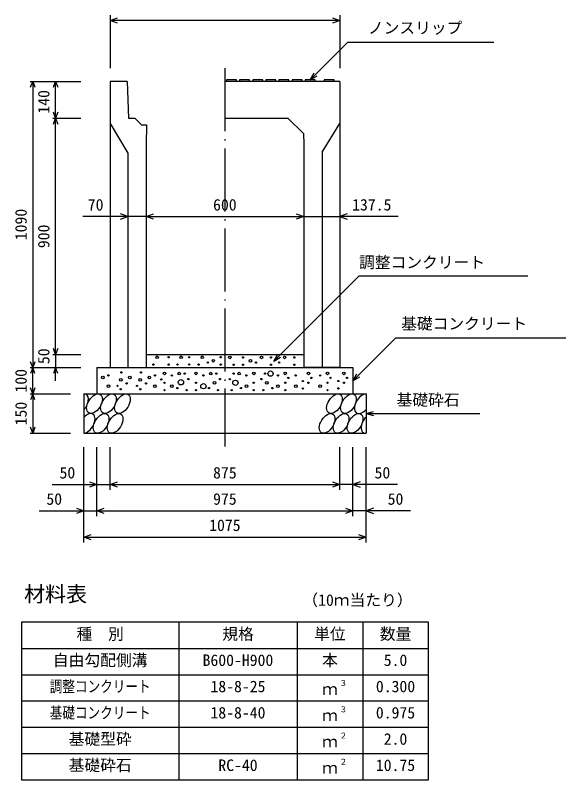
# Model space of a CAD drawing. Units: millimetres, scale not verified. Extents: x -16800 to 16800, y -5940 to 5940.
# Drawn here: x 11883 to 13980, y 915 to 3826 of the extents above; entities that cross this region are included whole.
import ezdxf
from ezdxf.enums import TextEntityAlignment as Align

# ---------------------------------------------------------------- set-up
doc = ezdxf.new("R2010")
doc.units = ezdxf.units.MM
doc.header["$LTSCALE"] = 20
doc.linetypes.add('LONG_DASHED_DOTTED', pattern=[15.25, 12, -1.5, 0.25, -1.5])
for name, color, linetype, lineweight in [('0-0_DIM', 7, 'Continuous', 25), ('0-2_HATCH', 6, 'Continuous', 25), ('0-3_HYO', 3, 'Continuous', 25), ('0-4_HYO2', 4, 'Continuous', 25), ('0-5_OUTLINE', 3, 'Continuous', 25), ('0-6_TXT', 7, 'Continuous', 25)]:
    doc.layers.add(name, color=color, linetype=linetype, lineweight=lineweight)
doc.styles.add('ＭＳ ゴシック', font='')
doc.styles.get('ＭＳ ゴシック').set_extended_font_data('MS Gothic')

msp = doc.modelspace()

# ---------------------------------------------------------------- linework, layer by layer
at = {"layer": '0-0_DIM'}
for p, q in [((12244.28, 3826.41), (12244.28, 3624.66)), ((13119.28, 3826.41), (13119.28, 3624.66)), ((13119.28, 3806.41), (12244.28, 3806.41)), ((13006.78, 3581.16), (13148.99, 3723.38)), ((13705.88, 3723.38), (13148.99, 3723.38)), ((13006.78, 3581.16), (13021.78, 3607.14)), ((13006.78, 3581.16), (13032.76, 3596.16)), ((11940.08, 3574.66), (12133.41, 3574.66)), ((11950.08, 3574.66), (11950.08, 2484.66)), ((12036.75, 3434.66), (12036.75, 3574.66)), ((12026.75, 3434.66), (12133.41, 3434.66)), ((12036.75, 2534.66), (12036.75, 3434.66)), ((12311.78, 3059.66), (12141.09, 3059.66)), ((12381.78, 3059.66), (12311.78, 3059.66)), ((12381.78, 3059.66), (12981.78, 3059.66)), ((12981.78, 3059.66), (13119.28, 3059.66)), ((13342.05, 3059.66), (13119.28, 3059.66)), ((13332.94, 2598.32), (13169.28, 2434.66)), ((13332.94, 2598.32), (13979.81, 2598.32)), ((12026.75, 2534.66), (12133.41, 2534.66)), ((12036.75, 2534.66), (12036.75, 2484.66)), ((12868.1, 2509.66), (12883.1, 2535.64)), ((12868.1, 2509.66), (12894.08, 2524.66)), ((11940.08, 2484.66), (12133.41, 2484.66)), ((11950.08, 2384.66), (11950.08, 2484.66)), ((12036.75, 2434.66), (12036.75, 2484.66)), ((13169.28, 2434.66), (13184.28, 2460.64)), ((13169.28, 2434.66), (13195.26, 2449.66)), ((11940.08, 2384.66), (12094.28, 2384.66)), ((11950.08, 2384.66), (11950.08, 2234.66)), ((13219.28, 2309.66), (13248.26, 2317.43)), ((13219.28, 2309.66), (13652.6, 2309.66)), ((13219.28, 2309.66), (13248.26, 2301.9)), ((11940.08, 2234.66), (12094.28, 2234.66)), ((12144.28, 1819.15), (12144.28, 2181.49)), ((12194.28, 1919.15), (12194.28, 2181.49)), ((12244.28, 2019.15), (12244.28, 2181.49)), ((13119.28, 2019.15), (13119.28, 2181.49)), ((13169.28, 1919.15), (13169.28, 2181.49)), ((13219.28, 1819.15), (13219.28, 2181.49)), ((12024.28, 2039.15), (12244.28, 2039.15)), ((12244.28, 2039.15), (13119.28, 2039.15)), ((13339.28, 2039.15), (13119.28, 2039.15)), ((11974.28, 1939.15), (12194.28, 1939.15)), ((12194.28, 1939.15), (13169.28, 1939.15)), ((13389.28, 1939.15), (13169.28, 1939.15)), ((12144.28, 1839.15), (13219.28, 1839.15))]:
    msp.add_line(p, q, dxfattribs=at)
at = {"layer": '0-0_DIM', "linetype": 'LONG_DASHED_DOTTED'}
msp.add_line((12681.78, 3624.66), (12681.78, 2184.66), dxfattribs=at)
at = {"layer": '0-0_DIM'}
for points in [[(12272.51, 3796.14), (12244.32, 3806.41), (12272.51, 3816.67)], [(13091.13, 3816.67), (13119.32, 3806.41), (13091.13, 3796.14)], [(11941.87, 3552.11), (11950.08, 3574.66), (11958.29, 3552.11)], [(12028.54, 3552.11), (12036.75, 3574.66), (12044.96, 3552.11)], [(12044.96, 3457.21), (12036.75, 3434.66), (12028.54, 3457.21)], [(12028.54, 3412.11), (12036.75, 3434.66), (12044.96, 3412.11)], [(12283.59, 3049.4), (12311.78, 3059.66), (12283.59, 3069.92)], [(12409.97, 3049.4), (12381.78, 3059.66), (12409.97, 3069.92)], [(12953.59, 3069.92), (12981.78, 3059.66), (12953.59, 3049.4)], [(13147.47, 3069.92), (13119.28, 3059.66), (13147.47, 3049.4)], [(12868.1, 2509.66), (13192.57, 2834.13), (13836.12, 2834.13)], [(12044.96, 2557.21), (12036.75, 2534.66), (12028.54, 2557.21)], [(11958.29, 2507.21), (11950.08, 2484.66), (11941.87, 2507.21)], [(11958.29, 2462.11), (11950.08, 2484.66), (11941.87, 2462.11)], [(12044.96, 2462.11), (12036.75, 2484.66), (12028.54, 2462.11)], [(11958.29, 2407.21), (11950.08, 2384.66), (11941.87, 2407.21)], [(11958.29, 2362.11), (11950.08, 2384.66), (11941.87, 2362.11)], [(11958.29, 2257.21), (11950.08, 2234.66), (11941.87, 2257.21)], [(12166.09, 2049.41), (12194.28, 2039.15), (12166.09, 2028.89)], [(12272.47, 2028.89), (12244.28, 2039.15), (12272.47, 2049.41)], [(13091.09, 2049.41), (13119.28, 2039.15), (13091.09, 2028.89)], [(13197.47, 2049.41), (13169.28, 2039.15), (13197.47, 2028.89)], [(12116.09, 1949.41), (12144.28, 1939.15), (12116.09, 1928.89)], [(12222.47, 1928.89), (12194.28, 1939.15), (12222.47, 1949.41)], [(13141.09, 1949.41), (13169.28, 1939.15), (13141.09, 1928.89)], [(13247.47, 1949.41), (13219.28, 1939.15), (13247.47, 1928.89)], [(12172.47, 1828.89), (12144.28, 1839.15), (12172.47, 1849.41)], [(13191.09, 1849.41), (13219.28, 1839.15), (13191.09, 1828.89)]]:
    msp.add_lwpolyline(points, dxfattribs=at)
at = {"layer": '0-2_HATCH'}
for p, q in [((12726.78, 3574.66), (12725.78, 3581.16)), ((12776.78, 3574.66), (12775.78, 3581.16)), ((12826.78, 3574.66), (12825.78, 3581.16)), ((12876.78, 3574.66), (12875.78, 3581.16)), ((12926.78, 3574.66), (12925.78, 3581.16)), ((12976.78, 3574.66), (12975.78, 3581.16)), ((13026.78, 3574.66), (13025.78, 3581.16)), ((13099.28, 3574.66), (13098.28, 3581.16))]:
    msp.add_line(p, q, dxfattribs=at)
for points in [[(12725.78, 3581.16), (12687.78, 3581.16), (12686.78, 3574.66)], [(12775.78, 3581.16), (12737.78, 3581.16), (12736.78, 3574.66)], [(12825.78, 3581.16), (12787.78, 3581.16), (12786.78, 3574.66)], [(12875.78, 3581.16), (12837.78, 3581.16), (12836.78, 3574.66)], [(12925.78, 3581.16), (12887.78, 3581.16), (12886.78, 3574.66)], [(12975.78, 3581.16), (12937.78, 3581.16), (12936.78, 3574.66)], [(13025.78, 3581.16), (12987.78, 3581.16), (12986.78, 3574.66)], [(13098.28, 3581.16), (13060.28, 3581.16), (13059.28, 3574.66)]]:
    msp.add_lwpolyline(points, dxfattribs=at)
for centre, radius in [((12423.47, 2523.97), 5), ((12467.57, 2523.97), 2.5), ((12515.3, 2523.97), 5), ((12545.75, 2523.97), 2.5), ((12595.66, 2523.97), 5), ((12616.69, 2503.84), 2.5), ((12637.71, 2510.84), 5), ((12665.75, 2523.97), 2.5), ((12700.92, 2523.69), 5), ((12750.82, 2523.69), 2.5), ((12778.86, 2510.56), 5), ((12799.89, 2503.56), 2.5), ((12820.92, 2523.69), 5), ((12857.14, 2523.69), 2.5), ((12888.32, 2503.56), 2.5), ((12909.35, 2523.69), 5), ((12946.35, 2523.69), 2.5), ((12409.45, 2495.96), 2.5), ((12467.57, 2495.96), 2.5), ((12501.28, 2495.96), 2.5), ((12545.75, 2495.96), 2.5), ((12581.64, 2495.96), 2.5), ((12665.75, 2495.96), 2.5), ((12714.94, 2495.68), 2.5), ((12750.82, 2495.68), 2.5), ((12857.14, 2495.68), 2.5), ((12946.35, 2495.68), 2.5), ((12216.52, 2447.21), 5), ((12238.09, 2454.84), 2.5), ((12287.52, 2466.49), 2.5), ((12319.56, 2447.21), 5), ((12361.86, 2466.49), 2.5), ((12393.9, 2447.21), 5), ((12415.47, 2454.84), 2.5), ((12451.75, 2462.71), 5), ((12479.79, 2454.84), 2.5), ((12507.82, 2461.84), 5), ((12528.86, 2461.84), 2.5), ((12571.75, 2462.71), 5), ((12599.79, 2454.84), 2.5), ((12627.82, 2461.84), 5), ((12648.86, 2461.84), 2.5), ((12714.71, 2461.84), 2.5), ((12735.74, 2461.84), 5), ((12763.78, 2454.84), 2.5), ((12791.82, 2462.71), 5), ((12834.71, 2461.84), 2.5), ((12855.74, 2461.84), 10), ((12883.78, 2454.84), 2.5), ((12911.82, 2462.71), 5), ((12923.16, 2445.15), 2.5), ((12951.72, 2454.84), 2.5), ((12999.9, 2462.71), 5), ((13011.24, 2445.15), 2.5), ((13044.51, 2454.84), 2.5), ((13072.55, 2462.71), 5), ((13083.89, 2445.15), 2.5), ((13135.3, 2462.71), 5), ((13146.64, 2445.15), 2.5), ((12238.09, 2413.69), 5), ((12272.66, 2415.18), 2.5), ((12285.08, 2437.97), 5), ((12307.15, 2424.42), 2.5), ((12347, 2415.18), 2.5), ((12359.41, 2437.97), 5), ((12381.48, 2424.42), 2.5), ((12415.47, 2413.69), 5), ((12439.33, 2439.92), 2.5), ((12451.75, 2426.82), 2.5), ((12479.79, 2413.69), 5), ((12514.36, 2428.83), 10), ((12542.87, 2440.83), 2.5), ((12571.75, 2426.82), 2.5), ((12599.79, 2413.69), 10), ((12641.84, 2426.82), 5), ((12662.87, 2440.83), 2.5), ((12700.69, 2440.83), 2.5), ((12721.72, 2426.82), 10), ((12763.78, 2413.69), 5), ((12791.82, 2426.82), 2.5), ((12820.69, 2440.83), 2.5), ((12841.72, 2426.82), 5), ((12883.78, 2413.69), 5), ((12911.82, 2426.82), 2.5), ((12951.72, 2413.69), 5), ((12978.58, 2433.62), 2.5), ((12999.9, 2426.82), 2.5), ((13044.51, 2413.69), 5), ((13072.55, 2426.82), 2.5), ((13113.97, 2433.62), 2.5), ((13135.3, 2426.82), 2.5), ((12285.08, 2402.08), 2.5), ((12359.41, 2402.08), 2.5), ((12451.75, 2398.81), 2.5), ((12500.82, 2406.69), 2.5), ((12535.86, 2398.81), 2.5), ((12571.75, 2398.81), 2.5), ((12620.82, 2406.69), 2.5), ((12655.86, 2398.81), 2.5), ((12707.7, 2398.81), 2.5), ((12742.75, 2406.69), 2.5), ((12791.82, 2398.81), 2.5), ((12827.7, 2398.81), 2.5), ((12862.75, 2406.69), 2.5), ((12911.82, 2398.81), 2.5), ((12978.58, 2405.6), 2.5), ((13072.55, 2398.81), 2.5), ((13113.97, 2405.6), 2.5)]:
    msp.add_circle(centre, radius, dxfattribs=at)
for centre in [(12185.13, 2347.14), (12238.34, 2347.14), (12291.54, 2347.14), (13099.01, 2347.14), (13152.22, 2347.14), (12210.45, 2272.15), (12263.66, 2272.15), (13071.12, 2272.15), (13124.33, 2272.15), (13177.54, 2272.15)]:
    msp.add_ellipse(centre, major_axis=(21.81, 35.31), ratio=0.5792, dxfattribs=at)
for centre, start_param, end_param in [((12131.92, 2347.14), 4.385593, 6.6745444), ((13205.42, 2347.14), 0.3357715, 4.4411806), ((12157.24, 2272.15), 3.5111464, 7.548991), ((13230.75, 2272.15), 1.2110787, 3.5658734)]:
    msp.add_ellipse(centre, major_axis=(21.81, 35.31), ratio=0.5792, start_param=start_param, end_param=end_param, dxfattribs=at)
at = {"layer": '0-3_HYO'}
for p, q in [((12506.78, 1515.2), (12506.78, 915.2)), ((12956.78, 1515.2), (12956.78, 915.2)), ((13206.78, 1515.2), (13206.78, 915.2)), ((11906.78, 1415.2), (13456.78, 1415.2))]:
    msp.add_line(p, q, dxfattribs=at)
msp.add_lwpolyline([(11906.78, 915.2), (13456.78, 915.2), (13456.78, 1515.2), (11906.78, 1515.2)], close=True, dxfattribs=at)
at = {"layer": '0-4_HYO2'}
for p, q in [((11906.78, 1315.2), (13456.78, 1315.2)), ((11906.78, 1215.2), (13456.78, 1215.2)), ((11906.78, 1115.2), (13456.78, 1115.2)), ((11906.78, 1015.2), (13456.78, 1015.2))]:
    msp.add_line(p, q, dxfattribs=at)
at = {"layer": '0-5_OUTLINE'}
for p, q in [((12244.28, 3574.66), (12244.28, 2484.66)), ((12309.28, 3574.66), (12244.28, 3574.66)), ((12309.28, 3574.66), (12314.28, 3434.66)), ((13119.28, 3574.66), (12681.78, 3574.66)), ((13119.28, 3574.66), (13119.28, 2484.66)), ((12244.28, 3414.66), (12311.78, 3301.44)), ((12314.28, 3434.66), (12339.28, 3434.66)), ((12339.28, 3434.66), (12364.28, 3409.66)), ((12364.28, 3409.66), (12383.66, 3409.66)), ((12383.66, 3409.66), (12381.78, 3334.66)), ((12681.78, 3434.66), (12921.78, 3434.66)), ((12921.78, 3434.66), (12980.76, 3375.69)), ((13051.78, 3304.66), (13119.28, 3414.66)), ((12980.76, 3375.69), (12981.78, 3334.66)), ((12381.78, 3334.66), (12381.78, 2484.66)), ((12981.78, 3334.66), (12981.78, 2484.66)), ((12311.78, 3301.44), (12311.78, 2484.66)), ((13051.78, 3304.66), (13051.78, 2484.66)), ((12381.78, 2534.66), (12981.78, 2534.66)), ((12194.28, 2484.66), (13169.28, 2484.66)), ((12194.28, 2484.66), (12194.28, 2384.66)), ((12244.28, 2484.66), (12381.78, 2484.66)), ((13119.28, 2484.66), (12981.78, 2484.66)), ((13169.28, 2484.66), (13169.28, 2384.66)), ((12144.28, 2384.66), (13219.28, 2384.66)), ((12144.28, 2384.66), (12144.28, 2234.66)), ((13219.28, 2384.66), (13219.28, 2234.66)), ((12144.28, 2234.66), (13219.28, 2234.66))]:
    msp.add_line(p, q, dxfattribs=at)

# ---------------------------------------------------------------- texts
at = {"layer": '0-0_DIM', "style": 'ＭＳ ゴシック'}
for s, p in [('ノンスリップ', (13226.3, 3743.55)), ('70', (12159.51, 3069.66)), ('600', (12636.78, 3069.66)), ('137.5', (13166.38, 3069.66)), ('調整コンクリート', (13192.57, 2850.55)), ('基礎コンクリート', (13352.94, 2617.05)), ('基礎砕石', (13335.6, 2326.83)), ('50', (12051.84, 2049.15)), ('875', (12636.78, 2049.15)), ('50', (13251.72, 2049.15)), ('50', (12001.84, 1949.15)), ('975', (12636.78, 1949.15)), ('50', (13301.72, 1949.15)), ('1075', (12621.78, 1849.15))]:
    msp.add_text(s, height=43.99, dxfattribs=at).set_placement(p, align=Align.BOTTOM_LEFT)
for s, p in [('140', (12026.75, 3451.91)), ('1090', (11940.08, 2969.66)), ('900', (12026.75, 2939.66)), ('50', (12026.75, 2497.99)), ('100', (11940.08, 2389.66)), ('150', (11940.08, 2264.66))]:
    msp.add_text(s, height=43.99, rotation=90, dxfattribs=at).set_placement(p, align=Align.BOTTOM_LEFT)
at = {"layer": '0-6_TXT', "style": 'ＭＳ ゴシック'}
for s, height, p in [('材料表', 58.65, (11916.78, 1575.2)), ('（10ｍ当たり）', 43.99, (12976.78, 1564.2)), ('種\u3000別', 43.99, (12116.78, 1435.2)), ('規格', 43.99, (12671.78, 1435.2)), ('単位', 43.99, (13021.78, 1435.2)), ('数量', 43.99, (13271.78, 1435.2)), ('自由勾配側溝', 43.99, (12026.78, 1335.2)), ('本', 43.99, (13051.78, 1335.2)), ('B600-H900', 43.99, (12596.78, 1335.2)), ('5.0', 43.99, (13286.78, 1335.2)), ('18-8-25', 43.99, (12626.78, 1235.2)), ('３', 21.99, (13117.32, 1265.57)), ('0.300', 43.99, (13256.78, 1235.2)), ('ｍ', 43.99, (13051.78, 1225.2)), ('３', 21.99, (13117.32, 1165.57)), ('18-8-40', 43.99, (12626.78, 1135.2)), ('ｍ', 43.99, (13051.78, 1125.2)), ('0.975', 43.99, (13256.78, 1135.2)), ('基礎型砕', 43.99, (12086.78, 1035.2)), ('２', 21.99, (13117.32, 1065.57)), ('2.0', 43.99, (13286.78, 1035.2)), ('ｍ', 43.99, (13051.78, 1025.2)), ('基礎砕石', 43.99, (12086.78, 935.2)), ('RC-40', 43.99, (12656.78, 935.2)), ('２', 21.99, (13117.32, 965.57)), ('10.75', 43.99, (13256.78, 935.2)), ('ｍ', 43.99, (13051.78, 925.2))]:
    msp.add_text(s, height=height, dxfattribs=at).set_placement(p, align=Align.BOTTOM_LEFT)
at = {"layer": '0-6_TXT', "style": 'ＭＳ ゴシック', "width": 0.8}
for s, p in [('調整コンクリート', (12014.78, 1235.2)), ('基礎コンクリート', (12014.78, 1135.2))]:
    msp.add_text(s, height=43.99, dxfattribs=at).set_placement(p, align=Align.BOTTOM_LEFT)

doc.saveas('drawing.dxf')
